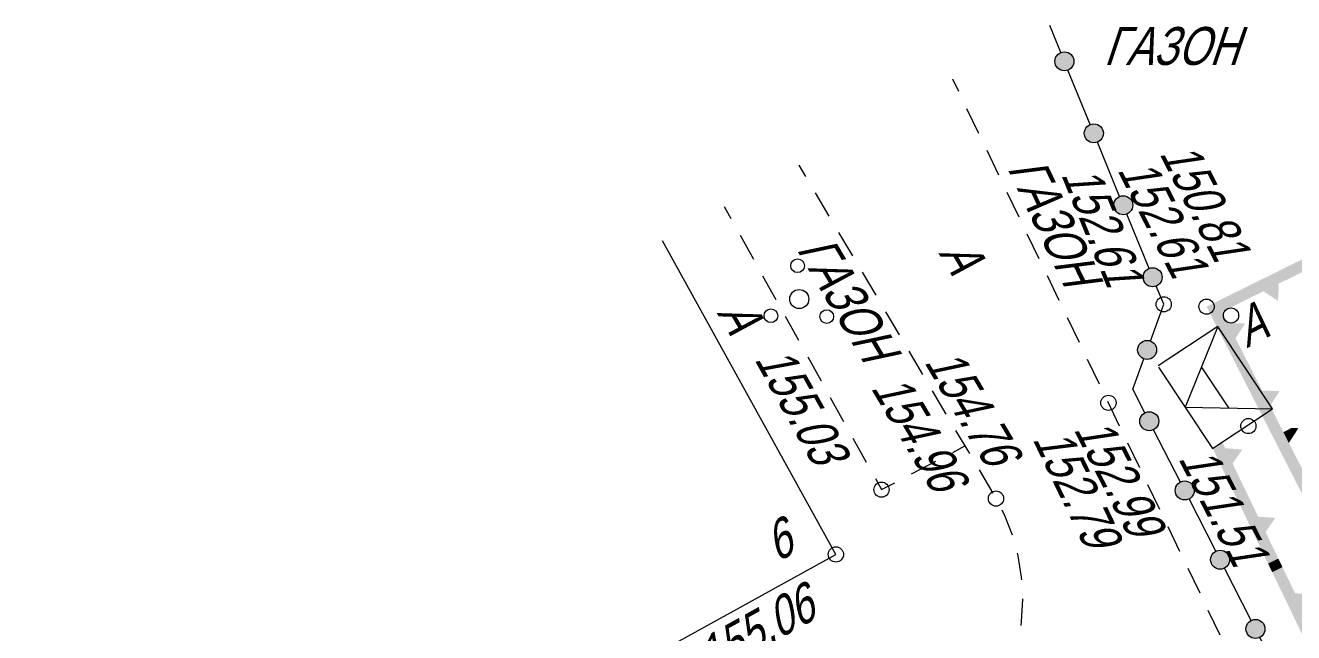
# Model space of a CAD drawing. Header units: metres. Extents: x 382 to 851, y 14083 to 14440.
# Drawn here: x 467.18 to 500.54, y 14357.99 to 14373.98 of the extents above; entities that cross this region are included whole.
import ezdxf
from ezdxf.enums import TextEntityAlignment as Align

# ---------------------------------------------------------------- set-up
doc = ezdxf.new("R2010")
doc.units = ezdxf.units.M
doc.header["$MEASUREMENT"] = 0
for name, color, linetype, lineweight in [('Бортовой камень', 7, 'Continuous', 25), ('Внутреннее заполнение', 7, 'Continuous', 25), ('Горизонтали', 7, 'Continuous', 25), ('Граница улицы', 7, 'Continuous', 25), ('Здания', 7, 'Continuous', 25), ('Крыльца', 7, 'Continuous', 25), ('Леса и газоны', 7, 'Continuous', 25), ('Лестницы набережных', 7, 'Continuous', 25), ('Номер дома', 7, 'Continuous', 25), ('Ограды', 7, 'Continuous', 25), ('Отдельно стоящее дерево', 7, 'Continuous', 25)]:
    doc.layers.add(name, color=color, linetype=linetype, lineweight=lineweight)
doc.styles.add('Style-RUSSIAN_1251 I 0.32289', font='RUSSIAN_1251.shx', dxfattribs={"oblique": 18.5})

# ---------------------------------------------------------------- blocks, each defined once
blk = doc.blocks.new('KUST1_4')
at = {"layer": 'Отдельно стоящее дерево', "color": 251, "linetype": 'Continuous', "lineweight": 9}
for centre, radius in [((-0.044, 0.876), 0.18), ((0, -0.001), 0.25), ((-0.745, -0.44), 0.18), ((0.723, -0.462), 0.18)]:
    blk.add_arc(centre, radius, 0, 360, dxfattribs=at)
blk = doc.blocks.new('msdElementTypeLineString_21')
at = {"layer": 'Граница улицы', "color": 251, "linetype": 'Continuous', "lineweight": 9}
for p, q in [((0.001, 7.454), (0.176, 7.138)), ((0.419, 6.701), (0.77, 6.069)), ((1.012, 5.632), (1.363, 5.001)), ((1.606, 4.564), (1.956, 3.932)), ((2.199, 3.495), (2.55, 2.864)), ((2.792, 2.426), (3.143, 1.795)), ((3.386, 1.358), (3.736, 0.726)), ((6.012, 0.981), (6.332, 1.149)), ((4.93, 0.414), (5.57, 0.749))]:
    blk.add_line(p, q, dxfattribs=at)
at = {"layer": 'Граница улицы', "color": 251, "linetype": 'Continuous', "lineweight": 9, "flags": 128}
blk.add_lwpolyline([(3.979, 0.289), (4.139, 0), (4.487, 0.182)], dxfattribs=at)
blk = doc.blocks.new('PIKET_67')
at = {"layer": 'Горизонтали', "color": 251, "linetype": 'Continuous', "lineweight": 9}
blk.add_arc((-0.00042, 0.00034), 0.2, 0, 359.999994, dxfattribs=at)
blk = doc.blocks.new('PIKET_77')
at = {"layer": 'Горизонтали', "color": 251, "linetype": 'Continuous', "lineweight": 9}
blk.add_arc((-0.00026, 0.00023), 0.2, 0, 359.999994, dxfattribs=at)
blk = doc.blocks.new('PIKET_85')
at = {"layer": 'Горизонтали', "color": 251, "linetype": 'Continuous', "lineweight": 9}
blk.add_arc((0.00009, 0.00031), 0.2, 0, 359.999994, dxfattribs=at)
blk = doc.blocks.new('PIKET_86')
at = {"layer": 'Горизонтали', "color": 251, "linetype": 'Continuous', "lineweight": 9}
blk.add_arc((0.00027, -0.00044), 0.2, 0, 359.999994, dxfattribs=at)
blk = doc.blocks.new('PIKET_88')
at = {"layer": 'Горизонтали', "color": 251, "linetype": 'Continuous', "lineweight": 9}
blk.add_arc((0, 0), 0.2, 0, 360, dxfattribs=at)
blk = doc.blocks.new('PIKET_89')
at = {"layer": 'Горизонтали', "color": 251, "linetype": 'Continuous', "lineweight": 9}
blk.add_arc((0, 0), 0.2, 0, 360, dxfattribs=at)
blk = doc.blocks.new('msdElementTypeLineString_32')
at = {"layer": 'Бортовой камень', "color": 251, "linetype": 'Continuous', "lineweight": 9}
for p, q in [((0.157, 15.096), (0, 15.421)), ((0.686, 13.995), (0.373, 14.645)), ((1.215, 12.895), (0.902, 13.545)), ((1.744, 11.795), (1.431, 12.444)), ((2.273, 10.694), (1.96, 11.344)), ((2.802, 9.594), (2.489, 10.244)), ((3.331, 8.494), (3.018, 9.143)), ((3.859, 7.393), (3.547, 8.043)), ((4.388, 6.293), (4.076, 6.943)), ((4.917, 5.192), (4.605, 5.842)), ((5.446, 4.092), (5.134, 4.742)), ((5.975, 2.992), (5.663, 3.642)), ((6.504, 1.891), (6.192, 2.541)), ((7.033, 0.791), (6.721, 1.441))]:
    blk.add_line(p, q, dxfattribs=at)
at = {"layer": 'Бортовой камень', "color": 251, "linetype": 'Continuous', "lineweight": 9, "flags": 128}
blk.add_lwpolyline([(7.367, 0.001), (7.308, 0.219), (7.25, 0.34)], dxfattribs=at)
blk = doc.blocks.new('PIKET_111')
at = {"layer": 'Горизонтали', "color": 251, "linetype": 'Continuous', "lineweight": 9}
blk.add_arc((0, 0), 0.2, 0, 360, dxfattribs=at)
blk = doc.blocks.new('PIKET_112')
at = {"layer": 'Горизонтали', "color": 251, "linetype": 'Continuous', "lineweight": 9}
blk.add_arc((0, 0), 0.2, 0, 360, dxfattribs=at)
blk = doc.blocks.new('msdElementTypeLineString_37')
at = {"layer": 'Бортовой камень', "color": 251, "linetype": 'Continuous', "lineweight": 9}
for p, q in [((44.523, 34.484), (44.703, 34.178)), ((44.958, 33.748), (45.319, 33.137)), ((45.573, 32.706), (45.935, 32.095)), ((46.189, 31.665), (46.55, 31.054)), ((46.805, 30.623), (47.166, 30.012)), ((47.421, 29.581), (47.782, 28.97)), ((48.036, 28.54), (48.397, 27.929)), ((49.268, 26.456), (49.629, 25.845))]:
    blk.add_line(p, q, dxfattribs=at)
at = {"layer": 'Бортовой камень', "color": 251, "linetype": 'Continuous', "lineweight": 9, "flags": 128}
for points in [[(48.652, 27.498), (48.894, 27.088), (49.013, 26.887)], [(49.863, 25.404), (49.946, 25.238), (50.134, 24.748)], [(50.267, 24.266), (50.285, 24.198), (50.377, 23.635), (50.381, 23.566)], [(50.409, 23.067), (50.41, 23.054), (50.379, 22.464), (50.362, 22.359)]]:
    blk.add_lwpolyline(points, dxfattribs=at)
blk = doc.blocks.new('msdElementTypeLineString_45')
at = {"layer": 'Лестницы набережных', "linetype": 'Continuous', "lineweight": 9}
for points in [[(1.231, 4.067), (1.098, 4.336), (2.453, 5.006), (2.586, 4.737)], [(2.58, 4.289), (2.195, 4.544), (2.586, 4.737), (2.601, 4.707)], [(1.545, 2.482), (0.7, 4.139), (1.098, 4.336), (1.231, 4.067), (1.105, 4.005), (1.812, 2.618)], [(1.461, 3.306), (1.255, 3.712), (1.712, 3.694)], [(2.453, 0.7), (1.545, 2.482), (1.812, 2.618), (2.72, 0.836)], [(2.369, 1.524), (2.163, 1.93), (2.62, 1.913)]]:
    blk.add_hatch(color=251, dxfattribs=at).paths.add_polyline_path(points)
blk = doc.blocks.new('msdElementTypeLineString_47')
at = {"layer": 'Лестницы набережных', "linetype": 'Continuous', "lineweight": 9}
for points in [[(1.005, 2.277), (0.404, 3.525), (0.674, 3.655), (1.275, 2.407)], [(0.939, 3.105), (0.744, 3.511), (1.192, 3.477)], [(1.872, 0.475), (1.005, 2.277), (1.275, 2.407), (2.142, 0.605)], [(1.806, 1.303), (1.611, 1.709), (2.06, 1.675)]]:
    blk.add_hatch(color=251, dxfattribs=at).paths.add_polyline_path(points)
blk = doc.blocks.new('msdElementTypeLineString_48')
at = {"layer": 'Ограды', "linetype": 'Continuous', "lineweight": 9}
h = blk.add_hatch(color=251, dxfattribs=at)
edge = h.paths.add_edge_path()
edge.add_arc((0.638, 16.103), 0.25, 0, 360)
h = blk.add_hatch(color=251, dxfattribs=at)
edge = h.paths.add_edge_path()
edge.add_arc((1.412, 14.208), 0.25, 0, 360)
h = blk.add_hatch(color=251, dxfattribs=at)
edge = h.paths.add_edge_path()
edge.add_arc((2.186, 12.314), 0.25, 0, 360)
h = blk.add_hatch(color=251, dxfattribs=at)
edge = h.paths.add_edge_path()
edge.add_arc((2.959, 10.419), 0.25, 0, 360)
h = blk.add_hatch(color=251, dxfattribs=at)
edge = h.paths.add_edge_path()
edge.add_arc((2.814, 8.506), 0.25, 0, 360)
h = blk.add_hatch(color=251, dxfattribs=at)
edge = h.paths.add_edge_path()
edge.add_arc((2.871, 6.63), 0.25, 0, 360)
h = blk.add_hatch(color=251, dxfattribs=at)
edge = h.paths.add_edge_path()
edge.add_arc((3.802, 4.807), 0.25, 0, 360)
h = blk.add_hatch(color=251, dxfattribs=at)
edge = h.paths.add_edge_path()
edge.add_arc((4.733, 2.985), 0.25, 0, 360)
h = blk.add_hatch(color=251, dxfattribs=at)
edge = h.paths.add_edge_path()
edge.add_arc((5.664, 1.162), 0.25, 0, 360)
at = {"layer": 'Ограды', "color": 251, "linetype": 'Continuous', "lineweight": 9}
for p, q in [((0.543, 16.334), (0.251, 17.05)), ((1.317, 14.44), (0.732, 15.871)), ((2.091, 12.545), (1.506, 13.977)), ((2.865, 10.65), (2.28, 12.082)), ((3.688, 5.029), (2.985, 6.407)), ((4.62, 3.207), (3.916, 4.584)), ((5.551, 1.384), (4.847, 2.762)), ((6.13, 0.251), (5.778, 0.939))]:
    blk.add_line(p, q, dxfattribs=at)
at = {"layer": 'Ограды', "color": 251, "linetype": 'Continuous', "lineweight": 9, "flags": 128}
for points in [[(2.899, 8.741), (3.207, 9.588), (3.25, 9.707), (3.054, 10.187)], [(2.757, 6.852), (2.439, 7.475), (2.729, 8.271)]]:
    blk.add_lwpolyline(points, dxfattribs=at)
at = {"layer": 'Ограды', "color": 251, "linetype": 'Continuous', "lineweight": 9}
for centre in [(0.638, 16.103), (0.638, 16.103), (1.412, 14.208), (1.412, 14.208), (2.186, 12.314), (2.186, 12.314), (2.959, 10.419), (2.959, 10.419), (2.814, 8.506), (2.814, 8.506), (2.871, 6.63), (2.871, 6.63), (3.802, 4.807), (3.802, 4.807), (4.733, 2.985), (4.733, 2.985), (5.664, 1.162), (5.664, 1.162)]:
    blk.add_circle(centre, 0.25, dxfattribs=at)
blk = doc.blocks.new('msdElementTypeLineString_109')
at = {"layer": 'Лестницы набережных', "linetype": 'Continuous', "lineweight": 9}
for points in [[(0.513, 22.137), (0.404, 22.363), (0.674, 22.493), (0.783, 22.267)], [(1.38, 20.335), (0.513, 22.137), (0.783, 22.267), (1.65, 20.465)], [(1.308, 21.177), (1.113, 21.582), (1.561, 21.548)], [(2.247, 18.532), (1.38, 20.335), (1.65, 20.465), (2.518, 18.662)], [(2.175, 19.374), (1.98, 19.78), (2.429, 19.746)], [(2.563, 16.621), (2.521, 16.706), (2.588, 17.824), (2.247, 18.532), (2.518, 18.662), (2.892, 17.884), (2.825, 16.767), (2.832, 16.753)], [(2.872, 17.539), (2.899, 17.988), (3.274, 17.74)], [(3.442, 14.824), (2.563, 16.621), (2.832, 16.753), (3.711, 14.956)], [(3.364, 15.665), (3.166, 16.069), (3.615, 16.038)], [(4.321, 13.028), (3.442, 14.824), (3.711, 14.956), (4.59, 13.16)], [(4.243, 13.868), (4.045, 14.273), (4.494, 14.242)], [(5.2, 11.231), (4.321, 13.028), (4.59, 13.16), (5.469, 11.363)], [(5.122, 12.072), (4.924, 12.476), (5.373, 12.445)], [(6.078, 9.435), (5.2, 11.231), (5.469, 11.363), (6.348, 9.567)], [(6.001, 10.275), (5.803, 10.68), (6.252, 10.649)], [(6.957, 7.638), (6.078, 9.435), (6.348, 9.567), (7.227, 7.77)], [(6.88, 8.479), (6.682, 8.883), (7.131, 8.852)], [(7.836, 5.842), (6.957, 7.638), (7.227, 7.77), (8.106, 5.974)], [(7.759, 6.682), (7.561, 7.087), (8.01, 7.056)], [(8.715, 4.045), (7.836, 5.842), (8.106, 5.974), (8.985, 4.177)], [(8.638, 4.886), (8.44, 5.29), (8.889, 5.259)], [(9.594, 2.249), (8.715, 4.045), (8.985, 4.177), (9.864, 2.381)], [(9.517, 3.089), (9.319, 3.494), (9.768, 3.463)], [(10.519, 0.461), (10.27, 0.869), (9.594, 2.249), (9.864, 2.381), (10.533, 1.013), (10.775, 0.618)], [(10.396, 1.293), (10.198, 1.697), (10.647, 1.666)]]:
    blk.add_hatch(color=251, dxfattribs=at).paths.add_polyline_path(points)
blk = doc.blocks.new('msdElementTypeLineString_124')
at = {"layer": 'Лестницы набережных', "linetype": 'Continuous', "lineweight": 9}
for points in [[(4.417, 2.205), (4.284, 2.474), (5.992, 3.319), (6.125, 3.05)], [(5.495, 2.293), (5.109, 2.548), (5.517, 2.749)], [(2.625, 1.318), (2.491, 1.587), (4.284, 2.474), (4.417, 2.205)], [(3.702, 1.405), (3.317, 1.661), (3.725, 1.862)], [(0.832, 0.43), (0.699, 0.699), (2.491, 1.587), (2.625, 1.318)], [(1.91, 0.518), (1.524, 0.774), (1.933, 0.975)]]:
    blk.add_hatch(color=251, dxfattribs=at).paths.add_polyline_path(points)
blk = doc.blocks.new('msdElementTypeLineString_128')
at = {"layer": 'Лестницы набережных', "linetype": 'Continuous', "lineweight": 9}
for points in [[(1.081, 31.178), (0.699, 31.928), (0.966, 32.064), (1.349, 31.314)], [(1.111, 31.779), (0.967, 32.064), (1.182, 32.174), (1.362, 32.167)], [(1.99, 29.396), (1.081, 31.178), (1.349, 31.314), (2.257, 29.532)], [(2.019, 29.997), (1.814, 30.403), (2.27, 30.385)], [(2.898, 27.614), (1.99, 29.396), (2.257, 29.532), (3.165, 27.75)], [(2.928, 28.215), (2.722, 28.621), (3.179, 28.604)], [(3.806, 25.832), (2.898, 27.614), (3.165, 27.75), (4.073, 25.968)], [(3.836, 26.433), (3.63, 26.839), (4.087, 26.822)], [(4.714, 24.05), (3.806, 25.832), (4.073, 25.968), (4.982, 24.186)], [(4.744, 24.651), (4.538, 25.057), (4.995, 25.04)], [(5.623, 22.268), (4.714, 24.05), (4.982, 24.186), (5.89, 22.404)], [(5.652, 22.87), (5.447, 23.275), (5.903, 23.258)], [(6.531, 20.486), (5.623, 22.268), (5.89, 22.404), (6.798, 20.623)], [(6.561, 21.088), (6.355, 21.493), (6.812, 21.476)], [(7.439, 18.704), (6.531, 20.486), (6.798, 20.623), (7.706, 18.841)], [(7.469, 19.306), (7.263, 19.712), (7.72, 19.694)], [(8.347, 16.923), (7.439, 18.704), (7.706, 18.841), (8.615, 17.059)], [(8.377, 17.524), (8.171, 17.93), (8.628, 17.912)], [(9.267, 15.145), (8.393, 16.833), (8.373, 16.872), (8.347, 16.923), (8.615, 17.059), (8.641, 17.008), (8.66, 16.97), (9.533, 15.283)], [(9.293, 15.746), (9.085, 16.151), (9.542, 16.136)], [(10.186, 13.369), (9.267, 15.145), (9.533, 15.283), (10.453, 13.507)], [(10.213, 13.97), (10.004, 14.374), (10.461, 14.36)], [(11.106, 11.593), (10.186, 13.369), (10.453, 13.507), (11.372, 11.731)], [(11.132, 12.194), (10.924, 12.598), (11.381, 12.584)], [(12.026, 9.817), (11.106, 11.593), (11.372, 11.731), (12.292, 9.955)], [(12.052, 10.418), (11.844, 10.822), (12.301, 10.808)], [(12.595, 8.05), (12.389, 8.268), (12.624, 8.489), (12.306, 9.276), (12.026, 9.817), (12.292, 9.955), (12.579, 9.401), (12.979, 8.411)], [(12.899, 8.608), (12.729, 9.031), (13.183, 8.973)], [(11.137, 6.68), (10.932, 6.899), (12.389, 8.268), (12.595, 8.05)], [(12.12, 7.055), (11.677, 7.188), (12.009, 7.498)], [(9.422, 5.598), (9.267, 5.855), (10.807, 6.782), (10.932, 6.899), (11.137, 6.68), (10.989, 6.541)], [(10.489, 5.774), (10.084, 5.997), (10.474, 6.231)], [(7.708, 4.567), (7.554, 4.824), (9.267, 5.855), (9.422, 5.598)], [(8.775, 4.742), (8.37, 4.966), (8.761, 5.199)], [(5.995, 3.536), (5.84, 3.793), (7.554, 4.824), (7.708, 4.567)], [(7.062, 3.711), (6.657, 3.934), (7.047, 4.168)], [(4.281, 2.505), (4.126, 2.762), (5.84, 3.793), (5.995, 3.536)], [(5.348, 2.68), (4.943, 2.903), (5.333, 3.137)], [(2.567, 1.473), (2.413, 1.73), (4.126, 2.762), (4.281, 2.505)], [(3.634, 1.649), (3.229, 1.872), (3.62, 2.106)], [(0.854, 0.442), (0.699, 0.699), (2.413, 1.73), (2.567, 1.473)], [(1.921, 0.618), (1.515, 0.841), (1.906, 1.075)]]:
    blk.add_hatch(color=251, dxfattribs=at).paths.add_polyline_path(points)

msp = doc.modelspace()

# ---------------------------------------------------------------- linework, layer by layer
at = {"layer": 'Внутреннее заполнение', "color": 251, "linetype": 'Continuous', "lineweight": 9, "flags": 128}
for points in [[(498.546, 14366.057), (498.117, 14364.993), (497.688, 14363.929), (499.982, 14363.889)], [(498.835, 14363.909), (498.117, 14364.993)]]:
    msp.add_lwpolyline(points, dxfattribs=at)
at = {"layer": 'Здания', "color": 251, "linetype": 'Continuous', "lineweight": 9, "flags": 128}
msp.add_lwpolyline([(444.817, 14346.528), (444.939, 14346.307), (445.787, 14344.772), (449.312, 14338.395), (459.594, 14344.078), (463.471, 14346.222), (472.325, 14351.115), (474.261, 14352.185), (478.138, 14354.328), (488.498, 14360.054), (483.935, 14368.309)], dxfattribs=at)
at = {"layer": 'Крыльца', "color": 251, "linetype": 'Continuous', "lineweight": 9, "flags": 128}
msp.add_lwpolyline([(496.987, 14364.987), (498.406, 14362.845), (498.532, 14362.929), (499.982, 14363.889), (498.546, 14366.057), (496.977, 14365.017)], dxfattribs=at)

# ---------------------------------------------------------------- block references
at = {"layer": 'Бортовой камень', "color": 251, "linetype": 'Continuous', "lineweight": 9}
for name, p in [('msdElementTypeLineString_32', (491.571, 14357.14)), ('msdElementTypeLineString_37', (442.996, 14335.82))]:
    msp.add_blockref(name, p, dxfattribs=at)
at = {"layer": 'Горизонтали', "color": 251, "linetype": 'Continuous', "lineweight": 9}
for name, p in [('PIKET_85', (497.12, 14366.637)), ('PIKET_88', (498.247, 14366.576)), ('PIKET_112', (498.89, 14366.344)), ('PIKET_86', (495.666, 14364.044)), ('PIKET_89', (499.347, 14363.433)), ('PIKET_111', (489.697, 14361.759)), ('PIKET_77', (492.709, 14361.523)), ('PIKET_67', (488.498, 14360.054))]:
    msp.add_blockref(name, p, dxfattribs=at)
at = {"layer": 'Граница улицы', "color": 251, "linetype": 'Continuous', "lineweight": 9}
msp.add_blockref('msdElementTypeLineString_21', (485.558, 14361.759), dxfattribs=at)
at = {"layer": 'Лестницы набережных', "color": 251, "linetype": 'Continuous', "lineweight": 9}
for name, p in [('msdElementTypeLineString_124', (499.301, 14366.744)), ('msdElementTypeLineString_45', (497.547, 14362.437)), ('msdElementTypeLineString_128', (499.301, 14331.209)), ('msdElementTypeLineString_47', (497.993, 14359.339)), ('msdElementTypeLineString_109', (499.461, 14337.451))]:
    msp.add_blockref(name, p, dxfattribs=at)
at = {"layer": 'Ограды', "color": 251, "linetype": 'Continuous', "lineweight": 9}
msp.add_blockref('msdElementTypeLineString_48', (493.87, 14356.93), dxfattribs=at)
at = {"layer": 'Отдельно стоящее дерево', "color": 251, "linetype": 'Continuous', "lineweight": 9}
msp.add_blockref('KUST1_4', (487.535, 14366.777), dxfattribs=at)

# ---------------------------------------------------------------- texts
at = {"layer": 'Горизонтали', "color": 251, "linetype": 'Continuous', "lineweight": 9, "style": 'Style-RUSSIAN_1251 I 0.32289', "oblique": 18.5}
for s, rotation, width, p in [('150.81', 297.0084, 0.8, (496.997, 14370.614)), ('152.61', 292.2181, 0.799996, (494.415, 14370.061)), ('152.61', 297.0087, 0.799996, (495.889, 14370.18)), ('155.03', 299.0405, 0.8, (486.343, 14365.197)), ('154.76', 300.5855, 0.799996, (490.808, 14365.123)), ('152.99', 297.0626, 0.799996, (494.74, 14363.354)), ('152.79', 295.6755, 0.8, (493.661, 14363.096)), ('151.51', 297.0087, 0.799996, (497.492, 14362.588)), ('155.06', 28.9297, 0.799996, (485.176, 14356.814))]:
    msp.add_text(s, height=1, rotation=rotation, dxfattribs=dict(at, width=width)).set_placement(p)
at = {"layer": 'Горизонтали', "color": 251, "linetype": 'Continuous', "lineweight": 9, "style": 'Style-RUSSIAN_1251 I 0.32289', "oblique": 18.5, "width": 0.799996}
msp.add_text('154.96', height=1, rotation=300.5855, dxfattribs=at).set_placement((490.266, 14364.95), align=Align.TOP_LEFT)
at = {"layer": 'Граница улицы', "color": 251, "linetype": 'Continuous', "lineweight": 9, "style": 'Style-RUSSIAN_1251 I 0.32289', "oblique": 18.5, "width": 0.799996}
for rotation, p in [(300.5855, (491.193, 14367.986)), (27.6333, (499.305, 14365.479)), (300.5855, (485.36, 14366.41))]:
    msp.add_text('А', height=1, rotation=rotation, dxfattribs=at).set_placement(p)
at = {"layer": 'Леса и газоны', "color": 251, "linetype": 'Continuous', "lineweight": 9, "style": 'Style-RUSSIAN_1251 I 0.32289', "oblique": 18.5, "width": 0.8}
msp.add_text('ГАЗОН', height=1, dxfattribs=at).set_placement((495.541, 14372.937))
for rotation, p in [(295.6755, (492.996, 14370.221)), (300.5855, (487.452, 14368.088))]:
    msp.add_text('ГАЗОН', height=1, rotation=rotation, dxfattribs=at).set_placement(p)
at = {"layer": 'Номер дома', "color": 251, "linetype": 'Continuous', "lineweight": 9, "style": 'Style-RUSSIAN_1251 I 0.32289', "oblique": 18.5, "width": 0.799996}
msp.add_text('6', height=1, rotation=28.9297, dxfattribs=at).set_placement((486.945, 14359.833))

doc.saveas('drawing.dxf')
